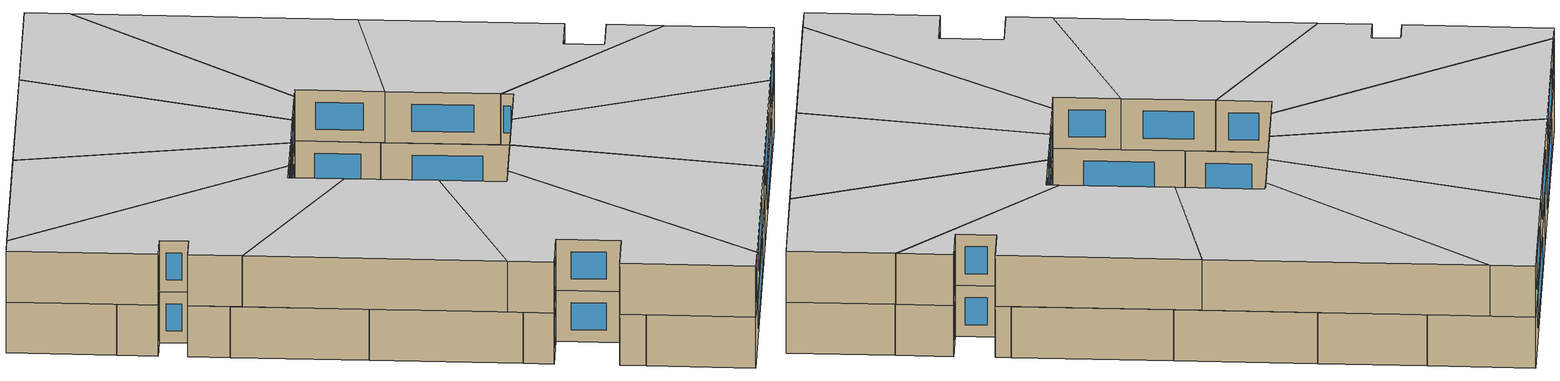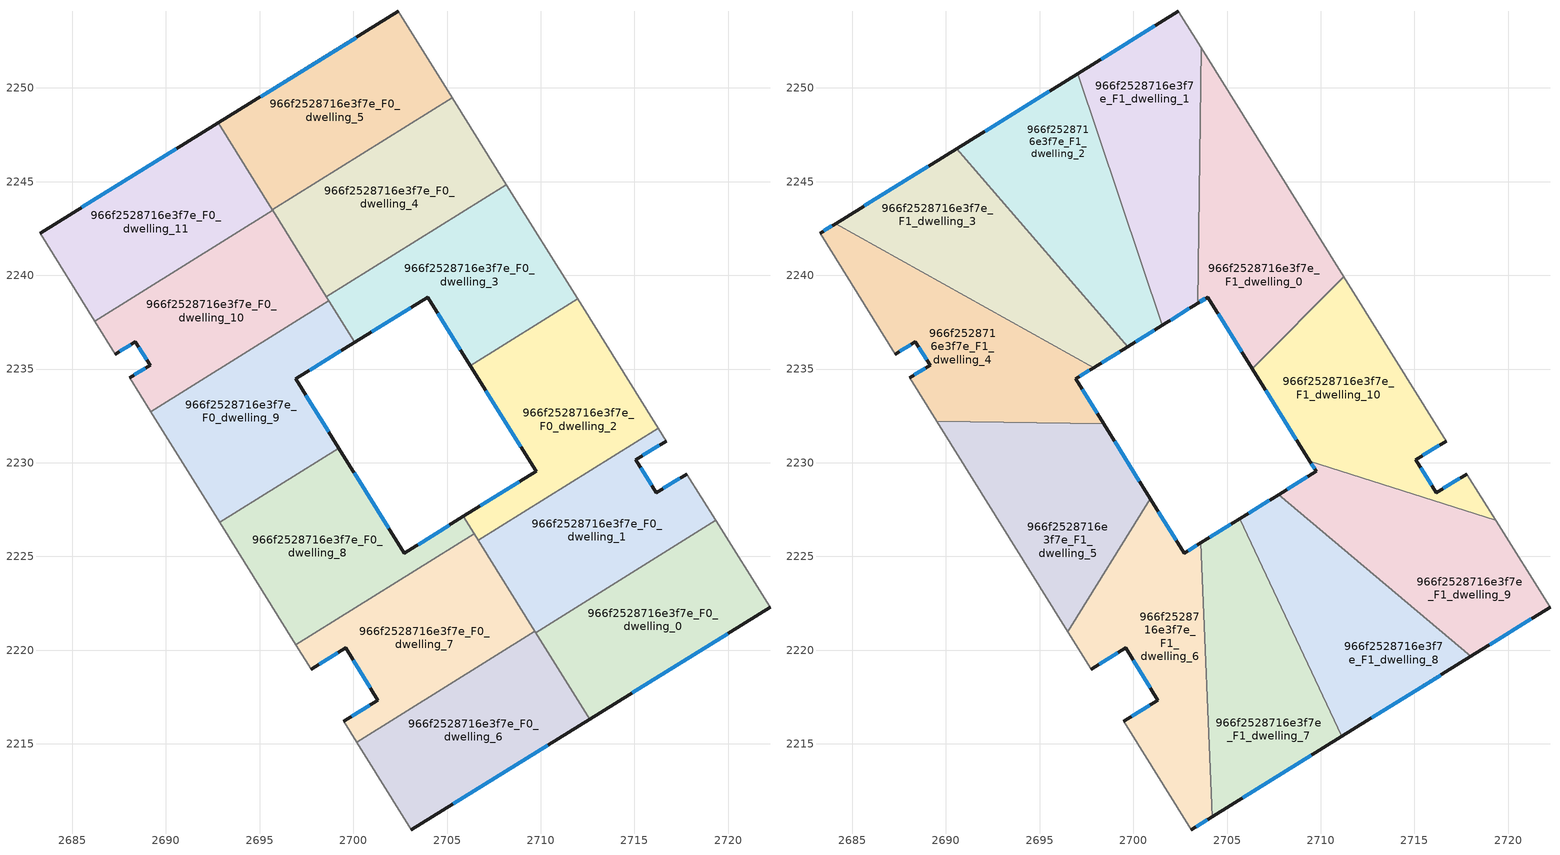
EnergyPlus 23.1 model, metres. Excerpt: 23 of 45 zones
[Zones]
966f2528716e3f7e_F0_dwelling_0
 floor ground (EU_floor_Construction): 2719.34,2226.92 2722.23,2222.28 2712.61,2216.32 2709.73,2220.93 z0
 wall outside (EU_wall_Construction): 2712.61,2216.32 2722.23,2222.28 z0:3
 wall to 966f2528716e3f7e_F0_dwelling_1 (EU_wall_Construction): 2719.34,2226.92 2709.73,2220.93 z0:3
 wall adiabatic (EU_wall_Construction): 2722.23,2222.28 2719.34,2226.92 z0:3
 wall to 966f2528716e3f7e_F0_dwelling_6 (EU_wall_Construction): 2709.73,2220.93 2712.61,2216.32 z0:3
 window (EU_Window_Construction): 2714.87,2217.72 2719.97,2220.88 z0.7:2.3
 ceiling adiabatic (EU_roof_Construction): 2722.23,2222.28 2719.34,2226.92 2713.63,2223.36 2718.02,2219.67 z3
966f2528716e3f7e_F0_dwelling_1
 floor ground (EU_floor_Construction): 2716.69,2231.16 2715.07,2230.16 2716.17,2228.39 2717.8,2229.4 2719.34,2226.92 2709.73,2220.93 2706.67,2225.86 2716.27,2231.84 z0
 wall outside (EU_wall_Construction): 2717.8,2229.4 2716.17,2228.39 2715.07,2230.16 2716.69,2231.16 z0:3
 wall to 966f2528716e3f7e_F0_dwelling_2 (EU_wall_Construction): 2716.27,2231.84 2706.67,2225.86 z0:3
 wall adiabatic (EU_wall_Construction): 2716.69,2231.16 2716.27,2231.84 / 2719.34,2226.92 2717.8,2229.4 z0:3
 wall to 966f2528716e3f7e_F0_dwelling_7 (EU_wall_Construction): 2706.67,2225.86 2709.69,2221.01 z0:3
 wall to 966f2528716e3f7e_F0_dwelling_6 (EU_wall_Construction): 2709.69,2221.01 2709.74,2220.94 z0:3
 window (EU_Window_Construction): 2715.45,2230.39 2716.31,2230.93 / 2715.91,2228.81 2715.33,2229.74 / 2717.41,2229.16 2716.55,2228.63 z0.7:2.3
966f2528716e3f7e_F0_dwelling_10
 floor ground (EU_floor_Construction): 2695.7,2243.47 2698.7,2238.65 2689.19,2232.72 2688.06,2234.54 2689.16,2235.21 2688.37,2236.46 2687.29,2235.79 2686.2,2237.55 z0
 wall outside (EU_wall_Construction): 2687.29,2235.79 2688.37,2236.46 2689.16,2235.21 2688.06,2234.54 z0:3
 wall adiabatic (EU_wall_Construction): 2686.2,2237.55 2687.29,2235.79 / 2688.06,2234.54 2689.19,2232.72 z0:3
 wall to 966f2528716e3f7e_F0_dwelling_11 (EU_wall_Construction): 2695.7,2243.47 2686.2,2237.55 z0:3
 wall to 966f2528716e3f7e_F0_dwelling_9 (EU_wall_Construction): 2689.19,2232.72 2698.7,2238.65 z0:3
 wall to 966f2528716e3f7e_F0_dwelling_4 (EU_wall_Construction): 2698.56,2238.86 2695.7,2243.47 z0:3
 wall to 966f2528716e3f7e_F0_dwelling_3 (EU_wall_Construction): 2698.7,2238.65 2698.56,2238.86 z0:3
 window (EU_Window_Construction): 2687.55,2235.95 2688.12,2236.3 / 2688.9,2235.05 2688.32,2234.69 / 2688.56,2236.17 2688.97,2235.5 z0.7:2.3
966f2528716e3f7e_F0_dwelling_11
 floor ground (EU_floor_Construction): 2692.79,2248.13 2695.7,2243.47 2686.2,2237.55 2683.28,2242.25 z0
 wall outside (EU_wall_Construction): 2692.79,2248.13 2683.28,2242.25 z0:3
 wall adiabatic (EU_wall_Construction): 2683.28,2242.25 2686.2,2237.55 z0:3
 wall to 966f2528716e3f7e_F0_dwelling_5 (EU_wall_Construction): 2695.68,2243.49 2692.79,2248.13 z0:3
 wall to 966f2528716e3f7e_F0_dwelling_4 (EU_wall_Construction): 2695.7,2243.47 2695.68,2243.49 z0:3
 window (EU_Window_Construction): 2690.56,2246.75 2685.51,2243.63 z0.7:2.3
966f2528716e3f7e_F0_dwelling_2
 floor ground (EU_floor_Construction): 2711.97,2238.74 2716.27,2231.84 2706.67,2225.86 2705.87,2227.14 2709.75,2229.54 2706.24,2235.17 z0
 wall outside (EU_wall_Construction): 2706.24,2235.17 2709.75,2229.54 2705.87,2227.14 z0:3
 wall to 966f2528716e3f7e_F0_dwelling_3 (EU_wall_Construction): 2711.97,2238.74 2706.24,2235.17 z0:3
 wall adiabatic (EU_wall_Construction): 2716.27,2231.84 2711.97,2238.74 z0:3
 wall to 966f2528716e3f7e_F0_dwelling_8 (EU_wall_Construction): 2705.87,2227.14 2706.44,2226.22 z0:3
 wall to 966f2528716e3f7e_F0_dwelling_7 (EU_wall_Construction): 2706.44,2226.22 2706.67,2225.86 z0:3
 window (EU_Window_Construction): 2708.84,2228.98 2706.78,2227.7 / 2707.07,2233.85 2708.93,2230.86 z0.7:2.3
966f2528716e3f7e_F0_dwelling_3
 floor ground (EU_floor_Construction): 2708.17,2244.85 2711.97,2238.74 2706.24,2235.17 2703.96,2238.84 2700.08,2236.43 2698.56,2238.86 z0
 wall outside (EU_wall_Construction): 2700.08,2236.43 2703.96,2238.84 2706.24,2235.17 z0:3
 wall to 966f2528716e3f7e_F0_dwelling_4 (EU_wall_Construction): 2708.17,2244.85 2698.56,2238.86 z0:3
 wall adiabatic (EU_wall_Construction): 2711.97,2238.74 2708.17,2244.85 z0:3
 wall to 966f2528716e3f7e_F0_dwelling_9 (EU_wall_Construction): 2698.7,2238.65 2700.08,2236.43 z0:3
 window (EU_Window_Construction): 2704.5,2237.98 2705.71,2236.03 / 2700.99,2236.99 2703.05,2238.27 z0.7:2.3
966f2528716e3f7e_F0_dwelling_4
 floor ground (EU_floor_Construction): 2705.28,2249.47 2708.17,2244.85 2698.56,2238.86 2695.68,2243.49 z0
 wall to 966f2528716e3f7e_F0_dwelling_5 (EU_wall_Construction): 2705.28,2249.47 2695.68,2243.49 z0:3
 wall adiabatic (EU_wall_Construction): 2708.17,2244.85 2705.28,2249.47 z0:3
966f2528716e3f7e_F0_dwelling_5
 floor ground (EU_floor_Construction): 2702.41,2254.09 2705.28,2249.47 2695.68,2243.49 2692.79,2248.13 z0
 wall outside (EU_wall_Construction): 2702.41,2254.09 2692.79,2248.13 z0:3
 wall adiabatic (EU_wall_Construction): 2705.28,2249.47 2702.41,2254.09 z0:3
 window (EU_Window_Construction): 2700.15,2252.69 2695.05,2249.53 z0.7:2.3
966f2528716e3f7e_F0_dwelling_6
 floor ground (EU_floor_Construction): 2709.69,2221.01 2712.61,2216.32 2703.09,2210.42 2700.18,2215.09 z0
 wall outside (EU_wall_Construction): 2703.09,2210.42 2712.61,2216.32 z0:3
 wall adiabatic (EU_wall_Construction): 2700.18,2215.09 2703.09,2210.42 z0:3
 wall to 966f2528716e3f7e_F0_dwelling_7 (EU_wall_Construction): 2709.69,2221.01 2700.18,2215.09 z0:3
 window (EU_Window_Construction): 2705.32,2211.81 2710.37,2214.94 z0.7:2.3
966f2528716e3f7e_F0_dwelling_7
 floor ground (EU_floor_Construction): 2706.44,2226.22 2709.69,2221.01 2700.18,2215.09 2699.48,2216.21 2701.31,2217.34 2699.59,2220.12 2697.75,2218.99 2696.94,2220.29 z0
 wall outside (EU_wall_Construction): 2697.75,2218.99 2699.59,2220.12 2701.31,2217.34 2699.48,2216.21 z0:3
 wall adiabatic (EU_wall_Construction): 2696.94,2220.29 2697.75,2218.99 / 2699.48,2216.21 2700.18,2215.09 z0:3
 wall to 966f2528716e3f7e_F0_dwelling_8 (EU_wall_Construction): 2706.44,2226.22 2696.94,2220.29 z0:3
 window (EU_Window_Construction): 2698.18,2219.25 2699.16,2219.85 / 2700.88,2217.07 2699.91,2216.47 / 2699.99,2219.47 2700.91,2217.99 z0.7:2.3
966f2528716e3f7e_F0_dwelling_8
 floor ground (EU_floor_Construction): 2705.87,2227.14 2706.44,2226.22 2696.94,2220.29 2692.86,2226.83 2699.22,2230.79 2702.71,2225.18 z0
 wall outside (EU_wall_Construction): 2705.87,2227.14 2702.71,2225.18 2699.22,2230.79 z0:3
 wall adiabatic (EU_wall_Construction): 2692.86,2226.83 2696.94,2220.29 z0:3
 wall to 966f2528716e3f7e_F0_dwelling_9 (EU_wall_Construction): 2699.22,2230.79 2692.86,2226.83 z0:3
 window (EU_Window_Construction): 2705.13,2226.68 2703.45,2225.64 / 2701.89,2226.5 2700.04,2229.47 z0.7:2.3
966f2528716e3f7e_F0_dwelling_9
 floor ground (EU_floor_Construction): 2698.7,2238.65 2700.08,2236.43 2696.92,2234.47 2699.22,2230.79 2692.86,2226.83 2689.19,2232.72 z0
 wall outside (EU_wall_Construction): 2699.22,2230.79 2696.92,2234.47 2700.08,2236.43 z0:3
 wall adiabatic (EU_wall_Construction): 2689.19,2232.72 2692.86,2226.83 z0:3
 window (EU_Window_Construction): 2697.66,2234.93 2699.34,2235.97 / 2698.68,2231.65 2697.46,2233.61 z0.7:2.3
966f2528716e3f7e_F1_dwelling_0
 floor to 966f2528716e3f7e_F0_dwelling_3 (EU_floor_Construction): 2708.17,2244.85 2711.23,2239.93 2706.89,2235.57 2706.25,2235.17 2703.96,2238.84 2703.43,2238.51 2703.48,2241.93 z3
 floor to 966f2528716e3f7e_F0_dwelling_2 (EU_floor_Construction): 2706.89,2235.57 2706.34,2235.02 2706.25,2235.17 z3
 floor to 966f2528716e3f7e_F0_dwelling_4 (EU_floor_Construction): 2705.28,2249.47 2708.17,2244.85 2703.48,2241.93 2703.57,2248.41 z3
 floor to 966f2528716e3f7e_F0_dwelling_5 (EU_floor_Construction): 2703.62,2252.14 2705.28,2249.47 2703.57,2248.41 z3
 wall outside (EU_wall_Construction): 2703.43,2238.51 2703.96,2238.84 2706.34,2235.02 z3:6
 wall to 966f2528716e3f7e_F1_dwelling_1 (EU_wall_Construction): 2703.62,2252.14 2703.43,2238.51 z3:6
 wall adiabatic (EU_wall_Construction): 2711.23,2239.93 2703.62,2252.14 z3:6
 wall to 966f2528716e3f7e_F1_dwelling_10 (EU_wall_Construction): 2706.34,2235.02 2711.23,2239.93 z3:6
 window (EU_Window_Construction): 2704.52,2237.94 2705.78,2235.92 / 2703.55,2238.58 2703.84,2238.76 z3.7:5.3
 ceiling to 966f2528716e3f7e_F2_dwelling_0 (EU_floor_Construction): 2706.34,2235.02 2711.23,2239.93 2703.62,2252.14 2703.43,2238.51 2703.96,2238.84 z6
966f2528716e3f7e_F1_dwelling_1
 floor to 966f2528716e3f7e_F0_dwelling_5 (EU_floor_Construction): 2702.41,2254.09 2703.62,2252.14 2703.57,2248.41 2698.82,2245.45 2697.04,2250.76 z3
 floor to 966f2528716e3f7e_F0_dwelling_3 (EU_floor_Construction): 2703.48,2241.93 2703.43,2238.51 2701.55,2237.34 2700.61,2240.14 z3
 floor to 966f2528716e3f7e_F0_dwelling_4 (EU_floor_Construction): 2703.57,2248.41 2703.48,2241.93 2700.61,2240.14 2698.82,2245.45 z3
 wall outside (EU_wall_Construction): 2701.55,2237.34 2703.43,2238.51 / 2702.41,2254.09 2697.04,2250.76 z3:6
 wall to 966f2528716e3f7e_F1_dwelling_2 (EU_wall_Construction): 2697.04,2250.76 2701.55,2237.34 z3:6
 wall adiabatic (EU_wall_Construction): 2703.62,2252.14 2702.41,2254.09 z3:6
 window (EU_Window_Construction): 2701.99,2237.61 2702.99,2238.23 / 2701.15,2253.31 2698.3,2251.54 z3.7:5.3
 ceiling to 966f2528716e3f7e_F2_dwelling_1 (EU_floor_Construction): 2703.43,2238.51 2703.62,2252.14 2702.41,2254.09 2697.04,2250.76 2701.55,2237.34 z6
966f2528716e3f7e_F1_dwelling_10
 floor to 966f2528716e3f7e_F0_dwelling_2 (EU_floor_Construction): 2711.97,2238.74 2716.27,2231.84 2712.09,2229.24 2709.42,2230.08 2706.34,2235.02 2706.89,2235.57 z3
 floor to 966f2528716e3f7e_F0_dwelling_3 (EU_floor_Construction): 2711.23,2239.93 2711.97,2238.74 2706.89,2235.57 z3
 floor to 966f2528716e3f7e_F0_dwelling_1 (EU_floor_Construction): 2716.69,2231.16 2715.07,2230.16 2716.17,2228.39 2717.8,2229.4 2719.33,2226.94 2712.09,2229.24 2716.27,2231.84 z3
 wall outside (EU_wall_Construction): 2717.8,2229.4 2716.17,2228.39 2715.07,2230.16 2716.69,2231.16 / 2706.34,2235.02 2709.42,2230.08 z3:6
 wall adiabatic (EU_wall_Construction): 2719.33,2226.94 2717.8,2229.4 / 2716.69,2231.16 2711.23,2239.93 z3:6
 wall to 966f2528716e3f7e_F1_dwelling_9 (EU_wall_Construction): 2709.42,2230.08 2719.33,2226.94 z3:6
 window (EU_Window_Construction): 2717.41,2229.16 2716.55,2228.63 / 2707.06,2233.86 2708.69,2231.24 / 2715.45,2230.39 2716.31,2230.93 / 2715.91,2228.81 2715.33,2229.74 z3.7:5.3
 ceiling to 966f2528716e3f7e_F2_dwelling_10 (EU_floor_Construction): 2719.33,2226.94 2717.8,2229.4 2716.17,2228.39 2715.07,2230.16 2716.69,2231.16 2711.23,2239.93 2706.34,2235.02 2709.42,2230.08 z6
966f2528716e3f7e_F1_dwelling_2
 floor to 966f2528716e3f7e_F0_dwelling_4 (EU_floor_Construction): 2698.82,2245.45 2700.61,2240.14 2698.56,2238.86 2695.68,2243.49 z3
 floor to 966f2528716e3f7e_F0_dwelling_5 (EU_floor_Construction): 2697.04,2250.76 2698.82,2245.45 2695.68,2243.49 2692.79,2248.13 z3
 floor to 966f2528716e3f7e_F0_dwelling_11 (EU_floor_Construction): 2692.79,2248.13 2695.7,2243.47 2694.22,2242.55 2690.58,2246.76 z3
 floor to 966f2528716e3f7e_F0_dwelling_3 (EU_floor_Construction): 2700.61,2240.14 2701.55,2237.34 2700.08,2236.43 2698.56,2238.86 z3
 floor to 966f2528716e3f7e_F0_dwelling_10 (EU_floor_Construction): 2695.7,2243.47 2698.7,2238.65 2697.98,2238.2 2694.22,2242.55 z3
 floor to 966f2528716e3f7e_F0_dwelling_9 (EU_floor_Construction): 2698.7,2238.65 2700.08,2236.43 2699.71,2236.2 2697.98,2238.2 z3
 wall outside (EU_wall_Construction): 2699.71,2236.2 2701.55,2237.34 / 2697.04,2250.76 2690.58,2246.76 z3:6
 wall to 966f2528716e3f7e_F1_dwelling_3 (EU_wall_Construction): 2690.58,2246.76 2699.71,2236.2 z3:6
 window (EU_Window_Construction): 2700.14,2236.47 2701.11,2237.07 / 2695.52,2249.82 2692.09,2247.7 z3.7:5.3
 ceiling to 966f2528716e3f7e_F2_dwelling_2 (EU_floor_Construction): 2701.55,2237.34 2697.04,2250.76 2690.58,2246.76 2699.71,2236.2 z6
966f2528716e3f7e_F1_dwelling_3
 floor to 966f2528716e3f7e_F0_dwelling_11 (EU_floor_Construction): 2690.58,2246.76 2694.22,2242.55 2689.62,2239.68 2684.11,2242.76 z3
 floor to 966f2528716e3f7e_F0_dwelling_10 (EU_floor_Construction): 2694.22,2242.55 2697.98,2238.2 2695.28,2236.52 2689.62,2239.68 z3
 floor to 966f2528716e3f7e_F0_dwelling_9 (EU_floor_Construction): 2697.98,2238.2 2699.71,2236.2 2697.88,2235.06 2695.28,2236.52 z3
 wall outside (EU_wall_Construction): 2697.88,2235.06 2699.71,2236.2 / 2690.58,2246.76 2684.11,2242.76 z3:6
 wall to 966f2528716e3f7e_F1_dwelling_4 (EU_wall_Construction): 2684.11,2242.76 2697.88,2235.06 z3:6
 window (EU_Window_Construction): 2698.31,2235.33 2699.28,2235.93 / 2689.06,2245.82 2685.63,2243.7 z3.7:5.3
 ceiling to 966f2528716e3f7e_F2_dwelling_3 (EU_floor_Construction): 2699.71,2236.2 2690.58,2246.76 2684.11,2242.76 2697.88,2235.06 z6
966f2528716e3f7e_F1_dwelling_4
 floor to 966f2528716e3f7e_F0_dwelling_10 (EU_floor_Construction): 2695.28,2236.52 2689.19,2232.72 2688.06,2234.54 2689.16,2235.21 2688.37,2236.46 2687.29,2235.79 2686.2,2237.55 2689.62,2239.68 z3
 floor to 966f2528716e3f7e_F0_dwelling_11 (EU_floor_Construction): 2689.62,2239.68 2686.2,2237.55 2683.28,2242.25 2684.11,2242.76 z3
 floor to 966f2528716e3f7e_F0_dwelling_9 (EU_floor_Construction): 2697.88,2235.06 2696.92,2234.47 2698.41,2232.09 2689.5,2232.23 2689.19,2232.72 2695.28,2236.52 z3
 wall outside (EU_wall_Construction): 2687.29,2235.79 2688.37,2236.46 2689.16,2235.21 2688.06,2234.54 / 2684.11,2242.76 2683.28,2242.25 / 2698.41,2232.08 2696.92,2234.47 2697.88,2235.06 z3:6
 wall adiabatic (EU_wall_Construction): 2683.28,2242.25 2687.29,2235.79 / 2688.06,2234.54 2689.5,2232.23 z3:6
 wall to 966f2528716e3f7e_F1_dwelling_5 (EU_wall_Construction): 2689.5,2232.23 2698.41,2232.08 z3:6
 window (EU_Window_Construction): 2688.56,2236.17 2688.97,2235.5 / 2687.55,2235.95 2688.12,2236.3 / 2683.92,2242.64 2683.48,2242.37 / 2697.15,2234.61 2697.65,2234.93 / 2698.06,2232.65 2697.27,2233.91 / 2688.9,2235.05 2688.32,2234.69 z3.7:5.3
 ceiling to 966f2528716e3f7e_F2_dwelling_4 (EU_floor_Construction): 2698.41,2232.08 2696.92,2234.47 2697.88,2235.06 2684.11,2242.76 2683.28,2242.25 2687.29,2235.79 2688.37,2236.46 2689.16,2235.21 2688.06,2234.54 2689.5,2232.23 z6
966f2528716e3f7e_F1_dwelling_5
 floor to 966f2528716e3f7e_F0_dwelling_8 (EU_floor_Construction): 2699.22,2230.79 2700.91,2228.08 2696.51,2220.98 2692.86,2226.83 z3
 floor to 966f2528716e3f7e_F0_dwelling_9 (EU_floor_Construction): 2698.41,2232.09 2699.22,2230.79 2692.86,2226.83 2689.5,2232.23 z3
 wall outside (EU_wall_Construction): 2700.91,2228.08 2698.41,2232.08 z3:6
 wall to 966f2528716e3f7e_F1_dwelling_6 (EU_wall_Construction): 2696.51,2220.98 2700.91,2228.08 z3:6
 wall adiabatic (EU_wall_Construction): 2689.5,2232.23 2696.51,2220.98 z3:6
 window (EU_Window_Construction): 2700.32,2229.02 2699,2231.14 z3.7:5.3
 ceiling to 966f2528716e3f7e_F2_dwelling_5 (EU_floor_Construction): 2696.51,2220.98 2700.91,2228.08 2698.41,2232.08 2689.5,2232.23 z6
966f2528716e3f7e_F1_dwelling_6
 floor to 966f2528716e3f7e_F0_dwelling_7 (EU_floor_Construction): 2703.65,2224.48 2703.94,2217.43 2700.18,2215.09 2699.48,2216.21 2701.31,2217.34 2699.59,2220.12 2697.75,2218.99 2696.94,2220.29 z3
 floor to 966f2528716e3f7e_F0_dwelling_8 (EU_floor_Construction): 2703.6,2225.73 2703.65,2224.48 2696.94,2220.29 2696.51,2220.98 2700.91,2228.08 2702.71,2225.18 z3
 floor to 966f2528716e3f7e_F0_dwelling_6 (EU_floor_Construction): 2703.94,2217.43 2704.21,2211.12 2703.09,2210.42 2700.18,2215.09 z3
 wall outside (EU_wall_Construction): 2697.75,2218.99 2699.59,2220.12 2701.31,2217.34 2699.48,2216.21 / 2703.6,2225.73 2702.71,2225.18 2700.91,2228.08 / 2703.09,2210.42 2704.21,2211.12 z3:6
 wall adiabatic (EU_wall_Construction): 2696.51,2220.98 2697.75,2218.99 / 2699.48,2216.21 2703.09,2210.42 z3:6
 wall to 966f2528716e3f7e_F1_dwelling_7 (EU_wall_Construction): 2704.21,2211.12 2703.6,2225.73 z3:6
 window (EU_Window_Construction): 2700.88,2217.07 2699.91,2216.47 / 2699.99,2219.47 2700.91,2217.99 / 2698.18,2219.25 2699.16,2219.85 / 2702.29,2225.86 2701.33,2227.4 / 2703.39,2225.6 2702.92,2225.31 / 2703.35,2210.59 2703.94,2210.96 z3.7:5.3
 ceiling to 966f2528716e3f7e_F2_dwelling_6 (EU_floor_Construction): 2704.21,2211.12 2703.6,2225.73 2702.71,2225.18 2700.91,2228.08 2696.51,2220.98 2697.75,2218.99 2699.59,2220.12 2701.31,2217.34 2699.48,2216.21 2703.09,2210.42 z6
966f2528716e3f7e_F1_dwelling_7
 floor to 966f2528716e3f7e_F0_dwelling_6 (EU_floor_Construction): 2708.76,2220.43 2711.11,2215.39 2704.21,2211.12 2703.94,2217.43 z3
 floor to 966f2528716e3f7e_F0_dwelling_7 (EU_floor_Construction): 2706.14,2226.03 2708.76,2220.43 2703.94,2217.43 2703.65,2224.48 z3
 floor to 966f2528716e3f7e_F0_dwelling_8 (EU_floor_Construction): 2705.67,2227.01 2706.14,2226.03 2703.65,2224.48 2703.6,2225.73 z3
 wall outside (EU_wall_Construction): 2705.67,2227.01 2703.6,2225.73 / 2704.21,2211.12 2711.11,2215.39 z3:6
 wall to 966f2528716e3f7e_F1_dwelling_8 (EU_wall_Construction): 2711.11,2215.39 2705.67,2227.01 z3:6
 window (EU_Window_Construction): 2705.19,2226.71 2704.09,2226.03 / 2705.83,2212.12 2709.49,2214.39 z3.7:5.3
 ceiling to 966f2528716e3f7e_F2_dwelling_7 (EU_floor_Construction): 2711.11,2215.39 2705.67,2227.01 2703.6,2225.73 2704.21,2211.12 z6
966f2528716e3f7e_F1_dwelling_8
 floor to 966f2528716e3f7e_F0_dwelling_1 (EU_floor_Construction): 2713.63,2223.36 2709.73,2220.93 2706.67,2225.86 2708.96,2227.29 z3
 floor to 966f2528716e3f7e_F0_dwelling_0 (EU_floor_Construction): 2718.02,2219.67 2712.61,2216.32 2709.73,2220.93 2713.63,2223.36 z3
 floor to 966f2528716e3f7e_F0_dwelling_6 (EU_floor_Construction): 2709.69,2221.01 2712.61,2216.32 2711.11,2215.39 2708.76,2220.43 z3
 floor to 966f2528716e3f7e_F0_dwelling_7 (EU_floor_Construction): 2706.44,2226.22 2709.69,2221.01 2708.76,2220.43 2706.14,2226.03 z3
 floor to 966f2528716e3f7e_F0_dwelling_2 (EU_floor_Construction): 2708.96,2227.29 2706.67,2225.86 2705.87,2227.14 2707.75,2228.3 z3
 floor to 966f2528716e3f7e_F0_dwelling_8 (EU_floor_Construction): 2705.87,2227.14 2706.44,2226.22 2706.14,2226.03 2705.67,2227.01 z3
 wall outside (EU_wall_Construction): 2707.75,2228.3 2705.67,2227.01 / 2711.11,2215.39 2718.02,2219.67 z3:6
 wall to 966f2528716e3f7e_F1_dwelling_9 (EU_wall_Construction): 2718.02,2219.67 2707.75,2228.3 z3:6
 window (EU_Window_Construction): 2707.26,2228 2706.16,2227.32 / 2712.73,2216.4 2716.39,2218.67 z3.7:5.3
 ceiling to 966f2528716e3f7e_F2_dwelling_8 (EU_floor_Construction): 2718.02,2219.67 2707.75,2228.3 2705.67,2227.01 2711.11,2215.39 z6
966f2528716e3f7e_F1_dwelling_9
 floor to 966f2528716e3f7e_F0_dwelling_2 (EU_floor_Construction): 2712.09,2229.24 2708.96,2227.29 2707.75,2228.3 2709.75,2229.54 2709.42,2230.08 z3
 floor to 966f2528716e3f7e_F0_dwelling_1 (EU_floor_Construction): 2719.33,2226.94 2719.34,2226.92 2713.63,2223.36 2708.96,2227.29 2712.09,2229.24 z3
 floor adiabatic (EU_floor_Construction): 2719.34,2226.92 2722.23,2222.28 2718.02,2219.67 2713.63,2223.36 z3
 wall outside (EU_wall_Construction): 2709.42,2230.08 2709.75,2229.54 2707.75,2228.3 / 2718.02,2219.67 2722.23,2222.28 z3:6
 wall adiabatic (EU_wall_Construction): 2722.23,2222.28 2719.33,2226.94 z3:6
 window (EU_Window_Construction): 2709.28,2229.25 2708.22,2228.59 / 2709.5,2229.95 2709.67,2229.67 / 2719.01,2220.29 2721.24,2221.67 z3.7:5.3
 ceiling to 966f2528716e3f7e_F2_dwelling_9 (EU_floor_Construction): 2722.23,2222.28 2719.33,2226.94 2709.42,2230.08 2709.75,2229.54 2707.75,2228.3 2718.02,2219.67 z6
[Building]
EU S2 Campaign: North Axis=0; Terrain=City; Solar Distribution=FullExterior
[Site:Location]
Budapest.Ferenc.Liszt.Intl.AP: Latitude=47.437; Longitude=19.256; Time Zone=1; Elevation=185
[SizingPeriod:WeatherFileDays]
AnnualSizingPeriod: Begin Month=1; Begin Day of Month=1; End Month=12; End Day of Month=31; Day of Week for Start Day=Monday; Use Weather File Daylight Saving Period=No; Use Weather File Rain and Snow Indicators=No
[MATERIAL]
EU_InternalMass_Material: Roughness=MediumRough; Thickness=0.1; Conductivity=1; Density=1800; Specific Heat=900; Thermal Absorptance=0.9; Solar Absorptance=0.7; Visible Absorptance=0.7
[MATERIAL:NOMASS] Roughness=MediumRough; Thermal Absorptance=0.9; Solar Absorptance=0.7; Visible Absorptance=0.7
Name | Thermal Resistance
EU_wall_NoMass | 0.832559
EU_roof_NoMass | 1.39638
EU_floor_NoMass | 0.872794
[WINDOWMATERIAL:SIMPLEGLAZINGSYSTEM]
EU_Window_SimpleGlazing: UFactor=2.79869; Solar Heat Gain Coefficient=0.75; Visible Transmittance=0.75
[CONSTRUCTION]
EU_wall_Construction: EU_wall_NoMass
EU_roof_Construction: EU_roof_NoMass
EU_floor_Construction: EU_floor_NoMass
EU_Window_Construction: EU_Window_SimpleGlazing
EU_InternalMass_Construction: EU_InternalMass_Material
[ZONE] Type=1; Multiplier=1; Ceiling Height=autocalculate; Floor Area=autocalculate; Part of Total Floor Area=Yes
Name | Volume
966f2528716e3f7e_F0_dwelling_0 | 185.043
966f2528716e3f7e_F1_dwelling_0 | 201.858
966f2528716e3f7e_F0_dwelling_1 | 185.042
966f2528716e3f7e_F1_dwelling_1; 966f2528716e3f7e_F1_dwelling_4 | 201.88
966f2528716e3f7e_F0_dwelling_10 | 185.046
966f2528716e3f7e_F1_dwelling_10 | 201.888
966f2528716e3f7e_F0_dwelling_11; 966f2528716e3f7e_F0_dwelling_2 | 185.061
966f2528716e3f7e_F1_dwelling_2 | 201.854
966f2528716e3f7e_F0_dwelling_3 | 185.058
966f2528716e3f7e_F1_dwelling_3 | 201.874
966f2528716e3f7e_F0_dwelling_4 | 185.055
966f2528716e3f7e_F0_dwelling_5 | 185.05
966f2528716e3f7e_F1_dwelling_5 | 201.85
966f2528716e3f7e_F0_dwelling_6 | 185.045
966f2528716e3f7e_F1_dwelling_6 | 201.89
966f2528716e3f7e_F0_dwelling_7; 966f2528716e3f7e_F0_dwelling_8 | 185.047
966f2528716e3f7e_F1_dwelling_7 | 201.838
966f2528716e3f7e_F1_dwelling_8 | 201.885
966f2528716e3f7e_F0_dwelling_9 | 185.038
966f2528716e3f7e_F1_dwelling_9 | 201.842
[INTERNALMASS] Construction=EU_InternalMass_Construction
Name | Zone or ZoneList | Surface Area
966f2528716e3f7e_F0_dwelling_0_EU_InternalMass | 966f2528716e3f7e_F0_dwelling_0 | 61.6809
966f2528716e3f7e_F0_dwelling_1_EU_InternalMass | 966f2528716e3f7e_F0_dwelling_1 | 61.6809
966f2528716e3f7e_F0_dwelling_2_EU_InternalMass | 966f2528716e3f7e_F0_dwelling_2 | 61.6869
966f2528716e3f7e_F0_dwelling_3_EU_InternalMass | 966f2528716e3f7e_F0_dwelling_3 | 61.6862
966f2528716e3f7e_F0_dwelling_4_EU_InternalMass | 966f2528716e3f7e_F0_dwelling_4 | 61.685
966f2528716e3f7e_F0_dwelling_5_EU_InternalMass | 966f2528716e3f7e_F0_dwelling_5 | 61.6834
966f2528716e3f7e_F0_dwelling_6_EU_InternalMass | 966f2528716e3f7e_F0_dwelling_6 | 61.6813
966f2528716e3f7e_F0_dwelling_7_EU_InternalMass | 966f2528716e3f7e_F0_dwelling_7 | 61.6823
966f2528716e3f7e_F0_dwelling_8_EU_InternalMass | 966f2528716e3f7e_F0_dwelling_8 | 61.6824
966f2528716e3f7e_F0_dwelling_9_EU_InternalMass | 966f2528716e3f7e_F0_dwelling_9 | 61.6793
966f2528716e3f7e_F0_dwelling_10_EU_InternalMass | 966f2528716e3f7e_F0_dwelling_10 | 61.682
966f2528716e3f7e_F0_dwelling_11_EU_InternalMass | 966f2528716e3f7e_F0_dwelling_11 | 61.6872
966f2528716e3f7e_F1_dwelling_0_EU_InternalMass | 966f2528716e3f7e_F1_dwelling_0 | 67.286
966f2528716e3f7e_F1_dwelling_1_EU_InternalMass | 966f2528716e3f7e_F1_dwelling_1 | 67.2933
966f2528716e3f7e_F1_dwelling_2_EU_InternalMass | 966f2528716e3f7e_F1_dwelling_2 | 67.2847
966f2528716e3f7e_F1_dwelling_3_EU_InternalMass | 966f2528716e3f7e_F1_dwelling_3 | 67.2914
966f2528716e3f7e_F1_dwelling_4_EU_InternalMass | 966f2528716e3f7e_F1_dwelling_4 | 67.2934
966f2528716e3f7e_F1_dwelling_5_EU_InternalMass | 966f2528716e3f7e_F1_dwelling_5 | 67.2835
966f2528716e3f7e_F1_dwelling_6_EU_InternalMass | 966f2528716e3f7e_F1_dwelling_6 | 67.2962
966f2528716e3f7e_F1_dwelling_7_EU_InternalMass | 966f2528716e3f7e_F1_dwelling_7 | 67.2795
966f2528716e3f7e_F1_dwelling_8_EU_InternalMass | 966f2528716e3f7e_F1_dwelling_8 | 67.2949
966f2528716e3f7e_F1_dwelling_9_EU_InternalMass | 966f2528716e3f7e_F1_dwelling_9 | 67.2807
966f2528716e3f7e_F1_dwelling_10_EU_InternalMass | 966f2528716e3f7e_F1_dwelling_10 | 67.2962
[OTHEREQUIPMENT] Fuel Type=Electricity; Design Level Calculation Method=Watts/Area; Power per Zone Floor Area=1; Fraction Latent=0; Fraction Radiant=0; Fraction Lost=0; Carbon Dioxide Generation Rate=0; EndUse Subcategory=EU_Step8_InternalGains
Name | Zone or ZoneList or Space or SpaceList | Schedule
EU_Step8_InternalGain_966f2528716e3f7e_F0_dwelling_0_f000 | 966f2528716e3f7e_F0_dwelling_0 | EU_Step8_GainSchedule_966f2528716e3f7e_F0_dwelling_0_f000
EU_Step8_InternalGain_966f2528716e3f7e_F0_dwelling_1_f000 | 966f2528716e3f7e_F0_dwelling_1 | EU_Step8_GainSchedule_966f2528716e3f7e_F0_dwelling_1_f000
EU_Step8_InternalGain_966f2528716e3f7e_F0_dwelling_2_f000 | 966f2528716e3f7e_F0_dwelling_2 | EU_Step8_GainSchedule_966f2528716e3f7e_F0_dwelling_2_f000
EU_Step8_InternalGain_966f2528716e3f7e_F0_dwelling_3_f000 | 966f2528716e3f7e_F0_dwelling_3 | EU_Step8_GainSchedule_966f2528716e3f7e_F0_dwelling_3_f000
EU_Step8_InternalGain_966f2528716e3f7e_F0_dwelling_4_f000 | 966f2528716e3f7e_F0_dwelling_4 | EU_Step8_GainSchedule_966f2528716e3f7e_F0_dwelling_4_f000
EU_Step8_InternalGain_966f2528716e3f7e_F0_dwelling_5_f000 | 966f2528716e3f7e_F0_dwelling_5 | EU_Step8_GainSchedule_966f2528716e3f7e_F0_dwelling_5_f000
EU_Step8_InternalGain_966f2528716e3f7e_F0_dwelling_6_f000 | 966f2528716e3f7e_F0_dwelling_6 | EU_Step8_GainSchedule_966f2528716e3f7e_F0_dwelling_6_f000
EU_Step8_InternalGain_966f2528716e3f7e_F0_dwelling_7_f000 | 966f2528716e3f7e_F0_dwelling_7 | EU_Step8_GainSchedule_966f2528716e3f7e_F0_dwelling_7_f000
EU_Step8_InternalGain_966f2528716e3f7e_F0_dwelling_8_f000 | 966f2528716e3f7e_F0_dwelling_8 | EU_Step8_GainSchedule_966f2528716e3f7e_F0_dwelling_8_f000
EU_Step8_InternalGain_966f2528716e3f7e_F0_dwelling_9_f000 | 966f2528716e3f7e_F0_dwelling_9 | EU_Step8_GainSchedule_966f2528716e3f7e_F0_dwelling_9_f000
EU_Step8_InternalGain_966f2528716e3f7e_F0_dwelling_10_f000 | 966f2528716e3f7e_F0_dwelling_10 | EU_Step8_GainSchedule_966f2528716e3f7e_F0_dwelling_10_f000
EU_Step8_InternalGain_966f2528716e3f7e_F0_dwelling_11_f000 | 966f2528716e3f7e_F0_dwelling_11 | EU_Step8_GainSchedule_966f2528716e3f7e_F0_dwelling_11_f000
EU_Step8_InternalGain_966f2528716e3f7e_F1_dwelling_0_f000 | 966f2528716e3f7e_F1_dwelling_0 | EU_Step8_GainSchedule_966f2528716e3f7e_F1_dwelling_0_f000
EU_Step8_InternalGain_966f2528716e3f7e_F1_dwelling_1_f000 | 966f2528716e3f7e_F1_dwelling_1 | EU_Step8_GainSchedule_966f2528716e3f7e_F1_dwelling_1_f000
EU_Step8_InternalGain_966f2528716e3f7e_F1_dwelling_2_f000 | 966f2528716e3f7e_F1_dwelling_2 | EU_Step8_GainSchedule_966f2528716e3f7e_F1_dwelling_2_f000
EU_Step8_InternalGain_966f2528716e3f7e_F1_dwelling_3_f000 | 966f2528716e3f7e_F1_dwelling_3 | EU_Step8_GainSchedule_966f2528716e3f7e_F1_dwelling_3_f000
EU_Step8_InternalGain_966f2528716e3f7e_F1_dwelling_4_f000 | 966f2528716e3f7e_F1_dwelling_4 | EU_Step8_GainSchedule_966f2528716e3f7e_F1_dwelling_4_f000
EU_Step8_InternalGain_966f2528716e3f7e_F1_dwelling_5_f000 | 966f2528716e3f7e_F1_dwelling_5 | EU_Step8_GainSchedule_966f2528716e3f7e_F1_dwelling_5_f000
EU_Step8_InternalGain_966f2528716e3f7e_F1_dwelling_6_f000 | 966f2528716e3f7e_F1_dwelling_6 | EU_Step8_GainSchedule_966f2528716e3f7e_F1_dwelling_6_f000
EU_Step8_InternalGain_966f2528716e3f7e_F1_dwelling_7_f000 | 966f2528716e3f7e_F1_dwelling_7 | EU_Step8_GainSchedule_966f2528716e3f7e_F1_dwelling_7_f000
EU_Step8_InternalGain_966f2528716e3f7e_F1_dwelling_8_f000 | 966f2528716e3f7e_F1_dwelling_8 | EU_Step8_GainSchedule_966f2528716e3f7e_F1_dwelling_8_f000
EU_Step8_InternalGain_966f2528716e3f7e_F1_dwelling_9_f000 | 966f2528716e3f7e_F1_dwelling_9 | EU_Step8_GainSchedule_966f2528716e3f7e_F1_dwelling_9_f000
EU_Step8_InternalGain_966f2528716e3f7e_F1_dwelling_10_f000 | 966f2528716e3f7e_F1_dwelling_10 | EU_Step8_GainSchedule_966f2528716e3f7e_F1_dwelling_10_f000
[ZONEVENTILATION:DESIGNFLOWRATE] Schedule=EU_AlwaysOn; Design Flow Rate Calculation Method=AirChanges/Hour; Air Changes per Hour=0.475469; Ventilation Type=Natural; Fan Pressure Rise=0; Fan Total Efficiency=1; Constant Term Coefficient=1; Temperature Term Coefficient=0; Velocity Term Coefficient=0; Velocity Squared Term Coefficient=0; Minimum Indoor Temperature=-100; Maximum Indoor Temperature=100; Delta Temperature=-100; Minimum Outdoor Temperature=-100; Maximum Outdoor Temperature=100; Maximum Wind Speed=40
Name | Zone or ZoneList or Space or SpaceList
EU_ConstantAir_966f2528716e3f7e_F0_dwelling_0 | 966f2528716e3f7e_F0_dwelling_0
EU_ConstantAir_966f2528716e3f7e_F0_dwelling_1 | 966f2528716e3f7e_F0_dwelling_1
EU_ConstantAir_966f2528716e3f7e_F0_dwelling_2 | 966f2528716e3f7e_F0_dwelling_2
EU_ConstantAir_966f2528716e3f7e_F0_dwelling_3 | 966f2528716e3f7e_F0_dwelling_3
EU_ConstantAir_966f2528716e3f7e_F0_dwelling_4 | 966f2528716e3f7e_F0_dwelling_4
EU_ConstantAir_966f2528716e3f7e_F0_dwelling_5 | 966f2528716e3f7e_F0_dwelling_5
EU_ConstantAir_966f2528716e3f7e_F0_dwelling_6 | 966f2528716e3f7e_F0_dwelling_6
EU_ConstantAir_966f2528716e3f7e_F0_dwelling_7 | 966f2528716e3f7e_F0_dwelling_7
EU_ConstantAir_966f2528716e3f7e_F0_dwelling_8 | 966f2528716e3f7e_F0_dwelling_8
EU_ConstantAir_966f2528716e3f7e_F0_dwelling_9 | 966f2528716e3f7e_F0_dwelling_9
EU_ConstantAir_966f2528716e3f7e_F0_dwelling_10 | 966f2528716e3f7e_F0_dwelling_10
EU_ConstantAir_966f2528716e3f7e_F0_dwelling_11 | 966f2528716e3f7e_F0_dwelling_11
EU_ConstantAir_966f2528716e3f7e_F1_dwelling_0 | 966f2528716e3f7e_F1_dwelling_0
EU_ConstantAir_966f2528716e3f7e_F1_dwelling_1 | 966f2528716e3f7e_F1_dwelling_1
EU_ConstantAir_966f2528716e3f7e_F1_dwelling_2 | 966f2528716e3f7e_F1_dwelling_2
EU_ConstantAir_966f2528716e3f7e_F1_dwelling_3 | 966f2528716e3f7e_F1_dwelling_3
EU_ConstantAir_966f2528716e3f7e_F1_dwelling_4 | 966f2528716e3f7e_F1_dwelling_4
EU_ConstantAir_966f2528716e3f7e_F1_dwelling_5 | 966f2528716e3f7e_F1_dwelling_5
EU_ConstantAir_966f2528716e3f7e_F1_dwelling_6 | 966f2528716e3f7e_F1_dwelling_6
EU_ConstantAir_966f2528716e3f7e_F1_dwelling_7 | 966f2528716e3f7e_F1_dwelling_7
EU_ConstantAir_966f2528716e3f7e_F1_dwelling_8 | 966f2528716e3f7e_F1_dwelling_8
EU_ConstantAir_966f2528716e3f7e_F1_dwelling_9 | 966f2528716e3f7e_F1_dwelling_9
EU_ConstantAir_966f2528716e3f7e_F1_dwelling_10 | 966f2528716e3f7e_F1_dwelling_10
[HVACTEMPLATE:THERMOSTAT] Constant Heating Setpoint=20; Constant Cooling Setpoint=50
EU_HeatOnly_966f2528716e3f7e_F0_dwelling_0; EU_HeatOnly_966f2528716e3f7e_F0_dwelling_1; EU_HeatOnly_966f2528716e3f7e_F0_dwelling_2; EU_HeatOnly_966f2528716e3f7e_F0_dwelling_3; EU_HeatOnly_966f2528716e3f7e_F0_dwelling_4; EU_HeatOnly_966f2528716e3f7e_F0_dwelling_5; EU_HeatOnly_966f2528716e3f7e_F0_dwelling_6; EU_HeatOnly_966f2528716e3f7e_F0_dwelling_7; EU_HeatOnly_966f2528716e3f7e_F0_dwelling_8; EU_HeatOnly_966f2528716e3f7e_F0_dwelling_9; EU_HeatOnly_966f2528716e3f7e_F0_dwelling_10; EU_HeatOnly_966f2528716e3f7e_F0_dwelling_11; EU_HeatOnly_966f2528716e3f7e_F1_dwelling_0; EU_HeatOnly_966f2528716e3f7e_F1_dwelling_1; EU_HeatOnly_966f2528716e3f7e_F1_dwelling_2; EU_HeatOnly_966f2528716e3f7e_F1_dwelling_3; EU_HeatOnly_966f2528716e3f7e_F1_dwelling_4; EU_HeatOnly_966f2528716e3f7e_F1_dwelling_5; EU_HeatOnly_966f2528716e3f7e_F1_dwelling_6; EU_HeatOnly_966f2528716e3f7e_F1_dwelling_7; EU_HeatOnly_966f2528716e3f7e_F1_dwelling_8; EU_HeatOnly_966f2528716e3f7e_F1_dwelling_9; EU_HeatOnly_966f2528716e3f7e_F1_dwelling_10; EU_HeatOnly_966f2528716e3f7e_F2_dwelling_0; EU_HeatOnly_966f2528716e3f7e_F2_dwelling_1; EU_HeatOnly_966f2528716e3f7e_F2_dwelling_2; EU_HeatOnly_966f2528716e3f7e_F2_dwelling_3; EU_HeatOnly_966f2528716e3f7e_F2_dwelling_4; EU_HeatOnly_966f2528716e3f7e_F2_dwelling_5; EU_HeatOnly_966f2528716e3f7e_F2_dwelling_6; EU_HeatOnly_966f2528716e3f7e_F2_dwelling_7; EU_HeatOnly_966f2528716e3f7e_F2_dwelling_8; EU_HeatOnly_966f2528716e3f7e_F2_dwelling_9; EU_HeatOnly_966f2528716e3f7e_F2_dwelling_10; EU_HeatOnly_966f2528716e3f7e_F3_dwelling_0; EU_HeatOnly_966f2528716e3f7e_F3_dwelling_1; EU_HeatOnly_966f2528716e3f7e_F3_dwelling_2; EU_HeatOnly_966f2528716e3f7e_F3_dwelling_3; EU_HeatOnly_966f2528716e3f7e_F3_dwelling_4; EU_HeatOnly_966f2528716e3f7e_F3_dwelling_5; EU_HeatOnly_966f2528716e3f7e_F3_dwelling_6; EU_HeatOnly_966f2528716e3f7e_F3_dwelling_7; EU_HeatOnly_966f2528716e3f7e_F3_dwelling_8; EU_HeatOnly_966f2528716e3f7e_F3_dwelling_9; EU_HeatOnly_966f2528716e3f7e_F3_dwelling_10
[HVACTEMPLATE:ZONE:IDEALLOADSAIRSYSTEM] System Availability Schedule=EU_AlwaysOn; Maximum Heating Supply Air Temperature=50; Minimum Cooling Supply Air Temperature=13; Maximum Heating Supply Air Humidity Ratio=0.0156; Minimum Cooling Supply Air Humidity Ratio=0.0077; Heating Limit=NoLimit; Cooling Limit=NoLimit; Heating Availability Schedule=EU_AlwaysOn; Cooling Availability Schedule=EU_CoolingOff; Dehumidification Control Type=ConstantSensibleHeatRatio; Cooling Sensible Heat Ratio=0.7; Dehumidification Setpoint=60; Humidification Control Type=None; Humidification Setpoint=30; Outdoor Air Method=None; Outdoor Air Flow Rate per Person=0.00944; Outdoor Air Flow Rate per Zone Floor Area=0; Outdoor Air Flow Rate per Zone=0; Demand Controlled Ventilation Type=None; Outdoor Air Economizer Type=NoEconomizer; Heat Recovery Type=None; Sensible Heat Recovery Effectiveness=0.7; Latent Heat Recovery Effectiveness=0.65
Name | Template Thermostat
966f2528716e3f7e_F0_dwelling_0 | EU_HeatOnly_966f2528716e3f7e_F0_dwelling_0
966f2528716e3f7e_F0_dwelling_1 | EU_HeatOnly_966f2528716e3f7e_F0_dwelling_1
966f2528716e3f7e_F0_dwelling_2 | EU_HeatOnly_966f2528716e3f7e_F0_dwelling_2
966f2528716e3f7e_F0_dwelling_3 | EU_HeatOnly_966f2528716e3f7e_F0_dwelling_3
966f2528716e3f7e_F0_dwelling_4 | EU_HeatOnly_966f2528716e3f7e_F0_dwelling_4
966f2528716e3f7e_F0_dwelling_5 | EU_HeatOnly_966f2528716e3f7e_F0_dwelling_5
966f2528716e3f7e_F0_dwelling_6 | EU_HeatOnly_966f2528716e3f7e_F0_dwelling_6
966f2528716e3f7e_F0_dwelling_7 | EU_HeatOnly_966f2528716e3f7e_F0_dwelling_7
966f2528716e3f7e_F0_dwelling_8 | EU_HeatOnly_966f2528716e3f7e_F0_dwelling_8
966f2528716e3f7e_F0_dwelling_9 | EU_HeatOnly_966f2528716e3f7e_F0_dwelling_9
966f2528716e3f7e_F0_dwelling_10 | EU_HeatOnly_966f2528716e3f7e_F0_dwelling_10
966f2528716e3f7e_F0_dwelling_11 | EU_HeatOnly_966f2528716e3f7e_F0_dwelling_11
966f2528716e3f7e_F1_dwelling_0 | EU_HeatOnly_966f2528716e3f7e_F1_dwelling_0
966f2528716e3f7e_F1_dwelling_1 | EU_HeatOnly_966f2528716e3f7e_F1_dwelling_1
966f2528716e3f7e_F1_dwelling_2 | EU_HeatOnly_966f2528716e3f7e_F1_dwelling_2
966f2528716e3f7e_F1_dwelling_3 | EU_HeatOnly_966f2528716e3f7e_F1_dwelling_3
966f2528716e3f7e_F1_dwelling_4 | EU_HeatOnly_966f2528716e3f7e_F1_dwelling_4
966f2528716e3f7e_F1_dwelling_5 | EU_HeatOnly_966f2528716e3f7e_F1_dwelling_5
966f2528716e3f7e_F1_dwelling_6 | EU_HeatOnly_966f2528716e3f7e_F1_dwelling_6
966f2528716e3f7e_F1_dwelling_7 | EU_HeatOnly_966f2528716e3f7e_F1_dwelling_7
966f2528716e3f7e_F1_dwelling_8 | EU_HeatOnly_966f2528716e3f7e_F1_dwelling_8
966f2528716e3f7e_F1_dwelling_9 | EU_HeatOnly_966f2528716e3f7e_F1_dwelling_9
966f2528716e3f7e_F1_dwelling_10 | EU_HeatOnly_966f2528716e3f7e_F1_dwelling_10
[SIZING:ZONE] Zone Cooling Design Supply Air Temperature Input Method=SupplyAirTemperature; Zone Cooling Design Supply Air Temperature=13; Zone Heating Design Supply Air Temperature Input Method=SupplyAirTemperature; Zone Heating Design Supply Air Temperature=50; Zone Cooling Design Supply Air Humidity Ratio=0.008; Zone Heating Design Supply Air Humidity Ratio=0.008; Cooling Design Air Flow Method=DesignDay; Cooling Design Air Flow Rate=0; Cooling Minimum Air Flow per Zone Floor Area=0.000762; Cooling Minimum Air Flow=0; Cooling Minimum Air Flow Fraction=0.2; Heating Design Air Flow Method=DesignDay; Heating Design Air Flow Rate=0; Heating Maximum Air Flow per Zone Floor Area=0.002032; Heating Maximum Air Flow=0.141576; Heating Maximum Air Flow Fraction=0.3; Account for Dedicated Outdoor Air System=No; Dedicated Outdoor Air System Control Strategy=NeutralSupplyAir; Dedicated Outdoor Air Low Setpoint Temperature for Design=autosize; Dedicated Outdoor Air High Setpoint Temperature for Design=autosize; Zone Load Sizing Method=Sensible Load Only No Latent Load; Zone Latent Cooling Design Supply Air Humidity Ratio Input Method=HumidityRatioDifference; Zone Cooling Design Supply Air Humidity Ratio Difference=0.005; Zone Latent Heating Design Supply Air Humidity Ratio Input Method=HumidityRatioDifference; Zone Humidification Design Supply Air Humidity Ratio Difference=0.005
966f2528716e3f7e_F0_dwelling_0; 966f2528716e3f7e_F0_dwelling_1; 966f2528716e3f7e_F0_dwelling_2; 966f2528716e3f7e_F0_dwelling_3; 966f2528716e3f7e_F0_dwelling_4; 966f2528716e3f7e_F0_dwelling_5; 966f2528716e3f7e_F0_dwelling_6; 966f2528716e3f7e_F0_dwelling_7; 966f2528716e3f7e_F0_dwelling_8; 966f2528716e3f7e_F0_dwelling_9; 966f2528716e3f7e_F0_dwelling_10; 966f2528716e3f7e_F0_dwelling_11; 966f2528716e3f7e_F1_dwelling_0; 966f2528716e3f7e_F1_dwelling_1; 966f2528716e3f7e_F1_dwelling_2; 966f2528716e3f7e_F1_dwelling_3; 966f2528716e3f7e_F1_dwelling_4; 966f2528716e3f7e_F1_dwelling_5; 966f2528716e3f7e_F1_dwelling_6; 966f2528716e3f7e_F1_dwelling_7; 966f2528716e3f7e_F1_dwelling_8; 966f2528716e3f7e_F1_dwelling_9; 966f2528716e3f7e_F1_dwelling_10
[SCHEDULE:CONSTANT]
Name | Hourly Value
EU_AlwaysOn | 1
EU_CoolingOff | 0
[SCHEDULE:FILE] Column Number=1; Rows to Skip at Top=0; Number of Hours of Data=8760; Column Separator=Comma; Interpolate to Timestep=No; Minutes per Item=60; Adjust Schedule for Daylight Savings=Yes
Name | File
EU_Step8_GainSchedule_966f2528716e3f7e_F0_dwelling_0_f000 | ../../schedules/966f2528716e3f7e/966f2528716e3f7e_F0_dwelling_0_f000_gain.csv
EU_Step8_GainSchedule_966f2528716e3f7e_F0_dwelling_1_f000 | ../../schedules/966f2528716e3f7e/966f2528716e3f7e_F0_dwelling_1_f000_gain.csv
EU_Step8_GainSchedule_966f2528716e3f7e_F0_dwelling_2_f000 | ../../schedules/966f2528716e3f7e/966f2528716e3f7e_F0_dwelling_2_f000_gain.csv
EU_Step8_GainSchedule_966f2528716e3f7e_F0_dwelling_3_f000 | ../../schedules/966f2528716e3f7e/966f2528716e3f7e_F0_dwelling_3_f000_gain.csv
EU_Step8_GainSchedule_966f2528716e3f7e_F0_dwelling_4_f000 | ../../schedules/966f2528716e3f7e/966f2528716e3f7e_F0_dwelling_4_f000_gain.csv
EU_Step8_GainSchedule_966f2528716e3f7e_F0_dwelling_5_f000 | ../../schedules/966f2528716e3f7e/966f2528716e3f7e_F0_dwelling_5_f000_gain.csv
EU_Step8_GainSchedule_966f2528716e3f7e_F0_dwelling_6_f000 | ../../schedules/966f2528716e3f7e/966f2528716e3f7e_F0_dwelling_6_f000_gain.csv
EU_Step8_GainSchedule_966f2528716e3f7e_F0_dwelling_7_f000 | ../../schedules/966f2528716e3f7e/966f2528716e3f7e_F0_dwelling_7_f000_gain.csv
EU_Step8_GainSchedule_966f2528716e3f7e_F0_dwelling_8_f000 | ../../schedules/966f2528716e3f7e/966f2528716e3f7e_F0_dwelling_8_f000_gain.csv
EU_Step8_GainSchedule_966f2528716e3f7e_F0_dwelling_9_f000 | ../../schedules/966f2528716e3f7e/966f2528716e3f7e_F0_dwelling_9_f000_gain.csv
EU_Step8_GainSchedule_966f2528716e3f7e_F0_dwelling_10_f000 | ../../schedules/966f2528716e3f7e/966f2528716e3f7e_F0_dwelling_10_f000_gain.csv
EU_Step8_GainSchedule_966f2528716e3f7e_F0_dwelling_11_f000 | ../../schedules/966f2528716e3f7e/966f2528716e3f7e_F0_dwelling_11_f000_gain.csv
EU_Step8_GainSchedule_966f2528716e3f7e_F1_dwelling_0_f000 | ../../schedules/966f2528716e3f7e/966f2528716e3f7e_F1_dwelling_0_f000_gain.csv
EU_Step8_GainSchedule_966f2528716e3f7e_F1_dwelling_1_f000 | ../../schedules/966f2528716e3f7e/966f2528716e3f7e_F1_dwelling_1_f000_gain.csv
EU_Step8_GainSchedule_966f2528716e3f7e_F1_dwelling_2_f000 | ../../schedules/966f2528716e3f7e/966f2528716e3f7e_F1_dwelling_2_f000_gain.csv
EU_Step8_GainSchedule_966f2528716e3f7e_F1_dwelling_3_f000 | ../../schedules/966f2528716e3f7e/966f2528716e3f7e_F1_dwelling_3_f000_gain.csv
EU_Step8_GainSchedule_966f2528716e3f7e_F1_dwelling_4_f000 | ../../schedules/966f2528716e3f7e/966f2528716e3f7e_F1_dwelling_4_f000_gain.csv
EU_Step8_GainSchedule_966f2528716e3f7e_F1_dwelling_5_f000 | ../../schedules/966f2528716e3f7e/966f2528716e3f7e_F1_dwelling_5_f000_gain.csv
EU_Step8_GainSchedule_966f2528716e3f7e_F1_dwelling_6_f000 | ../../schedules/966f2528716e3f7e/966f2528716e3f7e_F1_dwelling_6_f000_gain.csv
EU_Step8_GainSchedule_966f2528716e3f7e_F1_dwelling_7_f000 | ../../schedules/966f2528716e3f7e/966f2528716e3f7e_F1_dwelling_7_f000_gain.csv
EU_Step8_GainSchedule_966f2528716e3f7e_F1_dwelling_8_f000 | ../../schedules/966f2528716e3f7e/966f2528716e3f7e_F1_dwelling_8_f000_gain.csv
EU_Step8_GainSchedule_966f2528716e3f7e_F1_dwelling_9_f000 | ../../schedules/966f2528716e3f7e/966f2528716e3f7e_F1_dwelling_9_f000_gain.csv
EU_Step8_GainSchedule_966f2528716e3f7e_F1_dwelling_10_f000 | ../../schedules/966f2528716e3f7e/966f2528716e3f7e_F1_dwelling_10_f000_gain.csv
